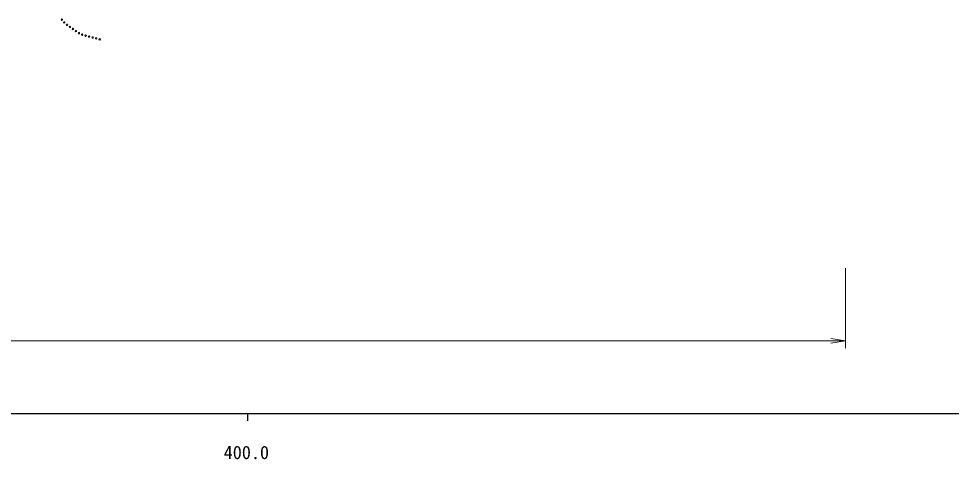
# Model space of a CAD drawing. Units: millimetres, scale not verified. Extents: x 40000 to 680000, y 20000 to 380000.
# Drawn here: x 436530 to 564793, y 198715 to 259284 of the extents above; entities that cross this region are included whole.
import ezdxf
from ezdxf.enums import TextEntityAlignment as Align

# ---------------------------------------------------------------- set-up
doc = ezdxf.new("R2010")
doc.units = ezdxf.units.MM
doc.header["$LTSCALE"] = 1000
doc.linetypes.add('CHAIN', pattern=[18.5, 12, -1.5, 3.5, -1.5])
for name, color, linetype, lineweight in [('M-BMK', 2, 'CHAIN', 13), ('M-STR-HTXT', 7, 'Continuous', 13), ('M-TTL-BAND', 7, 'Continuous', 25), ('M-WORK', 1, 'Continuous', 13)]:
    doc.layers.add(name, color=color, linetype=linetype, lineweight=lineweight)
doc.styles.add('ＭＳ ゴシック', font='')
doc.styles.get('ＭＳ ゴシック').set_extended_font_data('MS Gothic')

# ---------------------------------------------------------------- blocks, each defined once
blk = doc.blocks.new('open_arrow')
at = {"color": 0, "linetype": 'Continuous', "lineweight": -2}
blk.add_lwpolyline([(7.5, 1.25), (0, 0), (7.5, -1.25)], dxfattribs=at)

msp = doc.modelspace()

# ---------------------------------------------------------------- linework, layer by layer
at = {"layer": 'M-BMK'}
msp.add_open_spline([(361786, 259044), (371914, 259204), (374646, 259308), (382879, 259712), (395149, 260315), (402071, 260478), (414226, 262263), (420225, 263144), (423567, 263860), (429424, 265429), (434023, 266662), (436514, 267661), (440981, 269308), (448105, 271935), (450453, 273166), (458791, 277098)], degree=3, knots=[0, 0, 0, 0, 1, 1, 1, 2, 2, 2, 3, 3, 3, 4, 4, 4, 5, 5, 5, 5], dxfattribs=at)
at = {"layer": 'M-STR-HTXT'}
for p, q in [((550222, 225000), (550222, 214000)), ((278000, 215000), (550222, 215000))]:
    msp.add_line(p, q, dxfattribs=at)
at = {"layer": 'M-TTL-BAND'}
for p, q in [((40000, 205000), (579000, 205000)), ((468000, 205000), (468000, 204000))]:
    msp.add_line(p, q, dxfattribs=at)
at = {"layer": 'M-WORK'}
for centre in [(442474, 259142), (442797, 258760), (443173, 258436), (443582, 258149), (443992, 257862), (444401, 257575), (444811, 257289), (445255, 257076), (445739, 256949), (446222, 256822), (446706, 256695), (447189, 256568), (447673, 256441)]:
    msp.add_circle(centre, 100, dxfattribs=at)

# ---------------------------------------------------------------- block references
at = {"layer": 'M-STR-HTXT', "xscale": 267, "yscale": 267, "rotation": 180}
msp.add_blockref('open_arrow', (550222, 215000), dxfattribs=at)

# ---------------------------------------------------------------- texts
at = {"layer": 'M-TTL-BAND', "style": 'ＭＳ ゴシック'}
msp.add_text('400.0', height=1833, dxfattribs=at).set_placement((467844, 198195), align=Align.BOTTOM_CENTER)

doc.saveas('drawing.dxf')
